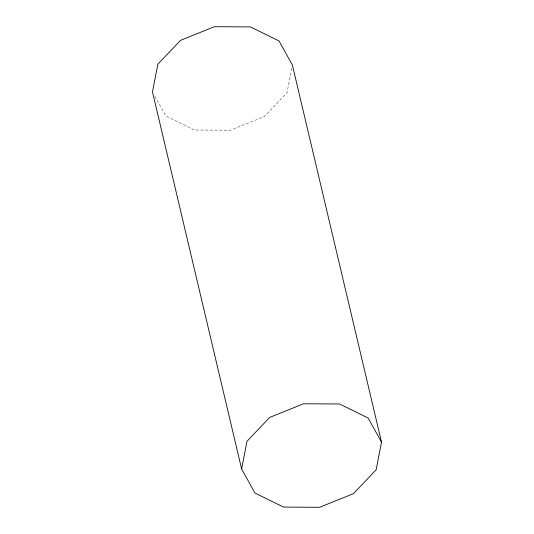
<?xml version="1.0" encoding="UTF-8"?>
<svg xmlns="http://www.w3.org/2000/svg" width="534" height="534" viewBox="0 0 534 534"><rect width="100%" height="100%" fill="white"/><g stroke="black" fill="none" stroke-linecap="round" stroke-linejoin="round"><path stroke-width="0.4" stroke-dasharray="2.67 2" d="M291.751 68.279L287.018 92.702L264.35 116.566L230.448 130.223L194.403 130.009L165.86 115.985L154.052 94.738"/><path stroke-width="0.8" d="M241.615 468.979L246.982 441.298L269.65 417.434L303.552 403.777L339.597 403.991L368.14 418.015L381.516 442.099L376.156 469.78L353.488 493.643L319.586 507.3L283.541 507.086L254.998 493.062L241.615 468.979L152.484 91.901L157.844 64.22L180.512 40.357L214.414 26.7L250.459 26.914L279.002 40.938L292.385 65.021L381.516 442.099"/></g></svg>
